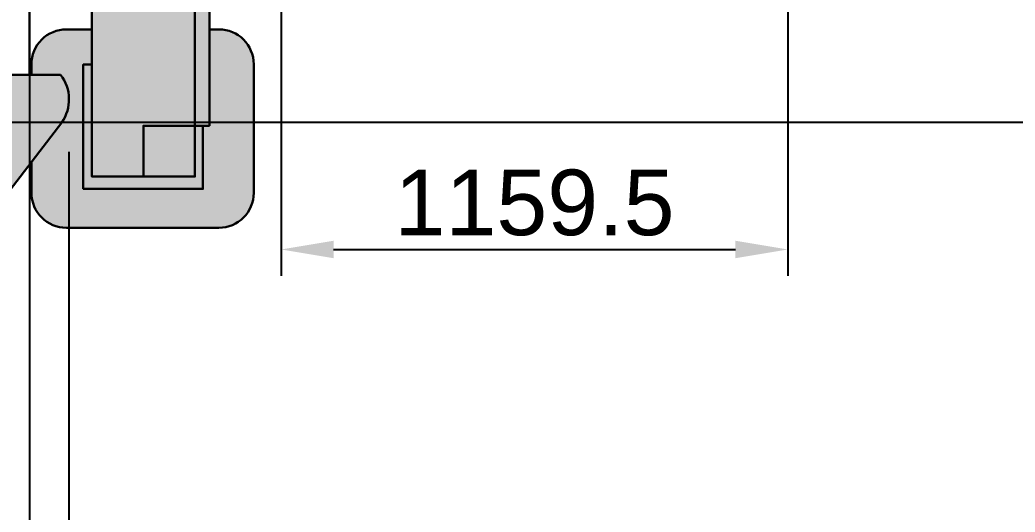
# Model space of a CAD drawing. Header units: millimetres. Extents: x 840 to 45745, y -146 to 13913.
# Drawn here: x 27893 to 30170, y 1805 to 2931 of the extents above; entities that cross this region are included whole.
import ezdxf

# ---------------------------------------------------------------- set-up
doc = ezdxf.new("R2010")
doc.units = ezdxf.units.MM
for name, color, linetype, lineweight in [('colour', 7, 'Continuous', 30), ('drawing', 7, 'Continuous', 30), ('extra adjustment', 7, 'Continuous', 30), ('New DIM', 7, 'Continuous', 30)]:
    doc.layers.add(name, color=color, linetype=linetype, lineweight=lineweight)
doc.styles.get("Standard").update_dxf_attribs({"font": 'arial.ttf'})
doc.dimstyles.new('000001211E731208', dxfattribs={"dimscale": 30, "dimtxt": 5, "dimasz": 4, "dimexe": 2, "dimexo": 4, "dimgap": 1, "dimtad": 1, "dimtih": 1, "dimtoh": 1, "dimdec": 1, "dimdsep": 46, "dimtxsty": 'Standard', "dimcen": 2, "dimclrd": 1, "dimclre": 134, "dimadec": 1, "dimazin": 2, "dimtfac": 1, "dimtdec": 1, "dimtofl": 0, "dimtmove": 0, "dimatfit": 3, "dimfxl": 1, "dimtolj": 1, "dimtzin": 0, "dimarcsym": 0})

# ---------------------------------------------------------------- blocks, each defined once
blk = doc.blocks.new('*D11')
at = {"layer": 'Defpoints', "color": 0, "transparency": 16777216}
for p in [(26999.39984959805, 4639.075176345827), (26999.39984959805, 2696.679822853381), (32033.19230820957, 2696.679822853382)]:
    blk.add_point(p, dxfattribs=at)
at = {"layer": 'New DIM', "color": 134, "linetype": 'ByBlock', "lineweight": -2, "transparency": 16777216}
for p, q in [((27119.39984959805, 4639.075176345827), (32093.19230820957, 4639.075176345827)), ((27119.39984959805, 2696.679822853381), (32093.19230820957, 2696.679822853382))]:
    blk.add_line(p, q, dxfattribs=at)
at = {"layer": 'New DIM', "color": 1, "linetype": 'ByBlock', "lineweight": -2, "transparency": 16777216}
for p, q in [((32033.19230820957, 4519.075176345827), (32033.19230820957, 3774.463447757858)), ((32033.19230820957, 2816.679822853382), (32033.19230820957, 3561.291551441351))]:
    blk.add_line(p, q, dxfattribs=at)
at = {"layer": 'New DIM', "color": 1, "transparency": 16777216}
for points in [[(32013.19230820957, 4519.075176345827), (32053.19230820957, 4519.075176345827), (32033.19230820957, 4639.075176345827)], [(32013.19230820957, 2816.679822853382), (32053.19230820957, 2816.679822853382), (32033.19230820957, 2696.679822853382)]]:
    blk.add_solid(points, dxfattribs=at)
at = {"layer": 'New DIM', "color": 0, "transparency": 16777216, "insert": (32033.19230820957, 3667.877499599595), "char_height": 150, "attachment_point": 5}
blk.add_mtext('\\A1;1942.4', dxfattribs=at)
blk = doc.blocks.new('*D33')
at = {"layer": 'Defpoints', "color": 0, "transparency": 16777216}
for p in [(28005.16240419852, 2748.549962521802), (26376.78749540181, 2696.679822853383), (28005.16240419852, 1570.63974944409)]:
    blk.add_point(p, dxfattribs=at)
at = {"layer": 'New DIM', "color": 134, "linetype": 'ByBlock', "lineweight": -2, "transparency": 16777216}
for p, q in [((28005.16240419852, 2628.549962521802), (28005.16240419852, 1510.63974944409)), ((26376.78749540181, 2576.679822853383), (26376.78749540181, 1510.63974944409))]:
    blk.add_line(p, q, dxfattribs=at)
at = {"layer": 'New DIM', "color": 1, "linetype": 'ByBlock', "lineweight": -2, "transparency": 16777216}
blk.add_line((26496.78749540181, 1570.63974944409), (27885.16240419852, 1570.63974944409), dxfattribs=at)
at = {"layer": 'New DIM', "color": 1, "transparency": 16777216}
for points in [[(26496.78749540181, 1590.63974944409), (26496.78749540181, 1550.63974944409), (26376.78749540181, 1570.63974944409)], [(27885.16240419852, 1590.63974944409), (27885.16240419852, 1550.63974944409), (28005.16240419852, 1570.63974944409)]]:
    blk.add_solid(points, dxfattribs=at)
at = {"layer": 'New DIM', "color": 0, "transparency": 16777216, "insert": (27190.97494980016, 1677.225697602344), "char_height": 150, "attachment_point": 5}
blk.add_mtext('\\A1;1628.4', dxfattribs=at)
blk = doc.blocks.new('*D34')
at = {"layer": 'Defpoints', "color": 0, "transparency": 16777216}
for p in [(25841.80027866938, 3367.877499599984), (27914.70780350171, 3367.877499600004), (27914.70780350171, 1200.821536213996)]:
    blk.add_point(p, dxfattribs=at)
at = {"layer": 'New DIM', "color": 134, "linetype": 'ByBlock', "lineweight": -2, "transparency": 16777216}
for p, q in [((25841.80027866938, 3247.877499599984), (25841.80027866938, 1140.821536213996)), ((27914.70780350171, 3247.877499600004), (27914.70780350171, 1140.821536213996))]:
    blk.add_line(p, q, dxfattribs=at)
at = {"layer": 'New DIM', "color": 1, "linetype": 'ByBlock', "lineweight": -2, "transparency": 16777216}
blk.add_line((25961.80027866938, 1200.821536213996), (27794.70780350171, 1200.821536213996), dxfattribs=at)
at = {"layer": 'New DIM', "color": 1, "transparency": 16777216}
for points in [[(25961.80027866938, 1220.821536213996), (25961.80027866938, 1180.821536213996), (25841.80027866938, 1200.821536213996)], [(27794.70780350171, 1220.821536213996), (27794.70780350171, 1180.821536213996), (27914.70780350171, 1200.821536213996)]]:
    blk.add_solid(points, dxfattribs=at)
at = {"layer": 'New DIM', "color": 0, "transparency": 16777216, "insert": (26878.25404108554, 1307.40748437225), "char_height": 150, "attachment_point": 5}
blk.add_mtext('\\A1;2072.9', dxfattribs=at)
blk = doc.blocks.new('*D50')
at = {"layer": 'Defpoints', "color": 0, "transparency": 16777216}
for p in [(29650.08377129588, 3547.126745338839), (28490.62620419121, 3463.514661941729), (29650.08377129588, 2405.479882293512)]:
    blk.add_point(p, dxfattribs=at)
at = {"layer": 'New DIM', "color": 134, "linetype": 'ByBlock', "lineweight": -2, "transparency": 16777216}
for p, q in [((29650.08377129588, 3427.126745338839), (29650.08377129588, 2345.479882293512)), ((28490.62620419121, 3343.514661941729), (28490.62620419121, 2345.479882293512))]:
    blk.add_line(p, q, dxfattribs=at)
at = {"layer": 'New DIM', "color": 1, "linetype": 'ByBlock', "lineweight": -2, "transparency": 16777216}
blk.add_line((28610.62620419121, 2405.479882293512), (29530.08377129588, 2405.479882293512), dxfattribs=at)
at = {"layer": 'New DIM', "color": 1, "transparency": 16777216}
for points in [[(28610.62620419121, 2425.479882293512), (28610.62620419121, 2385.479882293512), (28490.62620419121, 2405.479882293512)], [(29530.08377129588, 2425.479882293512), (29530.08377129588, 2385.479882293512), (29650.08377129588, 2405.479882293512)]]:
    blk.add_solid(points, dxfattribs=at)
at = {"layer": 'New DIM', "color": 0, "transparency": 16777216, "insert": (29070.35498774354, 2512.065830451766), "char_height": 150, "attachment_point": 5}
blk.add_mtext('\\A1;1159.5', dxfattribs=at)

msp = doc.modelspace()

# ---------------------------------------------------------------- hatches: boundary and pattern name
at = {"layer": 'colour', "true_color": 0x1a3a42}
h = msp.add_hatch(color=159, dxfattribs=at)
h.dxf.hatch_style = 1
h.paths.add_polyline_path([(28293.22713480436, 4530.805043676051), (28293.22713480436, 4647.17982215948), (28175.35158153286, 4647.17982215948), (28175.35158153286, 4763.55460064291), (28057.47602826136, 4763.55460064291), (28057.47602826135, 4530.80504367605), (28057.47602826231, 2804.949955523978), (28057.47602826135, 2572.200398557118), (28175.35158153286, 2572.200398557118), (28175.35158153286, 2688.575177040548), (28293.22713480436, 2688.575177040548), (28293.22713480436, 2804.949955523978)])
at = {"layer": 'colour', "true_color": 0x000000}
h = msp.add_hatch(color=18, dxfattribs=at)
h.dxf.hatch_style = 1
h.paths.add_polyline_path([(28427.86991157704, 2829.061532481803, 0.4142135623730947), (28347.86991157704, 2909.061532481803), (28326.32664350583, 2909.061532481803), (28326.32664350583, 2688.575177040548), (28311.55727406814, 2688.575177040548), (28311.55727406814, 2544.553110128221), (28037.85757422367, 2544.553110128221), (28037.85757422367, 2828.454558281661), (28057.4760282623, 2828.454558281661), (28057.47602826225, 2909.061532481803), (27999.20127932432, 2909.061532481803, 0.4142135623730951), (27919.20127932432, 2829.061532481803), (27919.20127932432, 2804.949955523939), (27986.03542397709, 2804.949955523938, -0.325787444508699), (27988.66005693293, 2695.750570344906), (27919.20127932432, 2605.762940291019), (27919.20127932432, 2535.099604280531, 0.4142135623730951), (27999.20127932432, 2455.099604280531), (28347.86991157704, 2455.099604280531, 0.4142135623730951), (28427.86991157704, 2535.099604280531)])
at = {"layer": 'colour'}
h = msp.add_hatch(color=256, dxfattribs=at)
h.dxf.hatch_style = 1
h.set_gradient(color1=(242, 103, 34), color2=(255, 255, 0))
h.paths.add_polyline_path([(27986.03542397709, 2804.949955523938), (27807.35177737964, 2804.949955523939), (27304.01133370785, 2804.949955523939), (26999.39984959803, 2696.67982285338), (26441.86353365566, 2696.67982285338), (26376.78749540181, 2696.679822853384), (26376.78749540181, 2687.156763360517), (26376.78749540181, 2605.102615504299, 0.214208905539028), (26428.97102511721, 2538.618610417141), (26507.7409051988, 2505.750570344939), (27842.00470288337, 2505.750570344939), (27988.66005693292, 2695.750570344889, 0.3257874445087626)])
at = {"layer": 'extra adjustment', "true_color": 0x636466}
h = msp.add_hatch(color=251, dxfattribs=at)
h.dxf.hatch_style = 1
h.paths.add_polyline_path([(28326.32664350583, 3401.762858049526), (28296.23600821647, 3386.879055466462), (28293.22713480436, 3384.660054956352), (28293.22713480436, 2804.949955523978), (28293.22713480436, 2688.575177040548), (28293.35658944573, 2688.575177040548), (28326.32664350583, 2688.575177040548)])
h = msp.add_hatch(color=251, dxfattribs=at)
h.dxf.hatch_style = 1
h.paths.add_polyline_path([(28311.55727406814, 2688.575177040548), (28293.35658944573, 2688.575177040548), (28293.35658944573, 2572.200398557118), (28175.35158153286, 2572.200398557118), (28057.47602826135, 2572.200398557118), (28057.47602826231, 2804.949955523978), (28057.4760282623, 2828.454558281661), (28037.85757422367, 2828.454558281661), (28037.85757422367, 2544.553110128221), (28311.55727406814, 2544.553110128221)])
h = msp.add_hatch(color=251, dxfattribs=at)
h.dxf.hatch_style = 1
h.paths.add_polyline_path([(28293.22713480436, 2688.575177040548), (28175.35158153286, 2688.575177040548), (28175.35158153286, 2572.200398557118), (28293.22713480436, 2572.200398557118)], flags=17)

# ---------------------------------------------------------------- linework, layer by layer
at = {"layer": 'colour'}
msp.add_lwpolyline([(28293.22713480436, 4530.805043676051), (28293.22713480436, 4647.17982215948), (28175.35158153286, 4647.17982215948), (28175.35158153286, 4763.55460064291), (28057.47602826136, 4763.55460064291), (28057.47602826135, 4530.80504367605), (28057.47602826231, 2804.949955523978), (28057.47602826135, 2572.200398557118), (28175.35158153286, 2572.200398557118), (28175.35158153286, 2688.575177040548), (28293.22713480436, 2688.575177040548), (28293.22713480436, 2804.949955523978)], close=True, dxfattribs=at)
msp.add_lwpolyline([(27986.03542397709, 2804.949955523938), (27807.35177737964, 2804.949955523939), (27304.01133370785, 2804.949955523939), (26999.39984959803, 2696.67982285338), (26441.86353365566, 2696.67982285338), (26376.78749540181, 2696.679822853384), (26376.78749540181, 2687.156763360517), (26376.78749540181, 2605.102615504299, 0.214208905539028), (26428.97102511721, 2538.618610417141), (26507.7409051988, 2505.750570344939), (27842.00470288337, 2505.750570344939), (27988.66005693292, 2695.750570344889, 0.3257874445087626)], format="xyb", close=True, dxfattribs=at)
at = {"layer": 'drawing'}
for p, q in [((28057.47602826135, 4530.80504367605), (28057.47602826231, 2804.949955523978)), ((28293.22713480436, 4530.805043676051), (28293.22713480436, 2804.949955523978)), ((27914.7078035017, 4317.354439506717), (27914.70780350171, 2837.156763360517)), ((28326.32664350583, 3401.762858049525), (28326.32664350583, 2688.575177040547)), ((27999.20127932432, 2909.061532481803), (28057.47602826225, 2909.061532481803)), ((28326.32664350583, 2909.061532481803), (28347.86991157704, 2909.061532481803)), ((27914.70780350171, 2837.156763360517), (27914.70780350171, 2804.949955523939)), ((27919.20127932432, 2829.0615324818), (27919.20127932432, 2804.949955523939)), ((28427.86991157704, 2829.061532481803), (28427.86991157704, 2535.099604280531)), ((27986.03542397709, 2804.949955523938), (27807.35177737964, 2804.949955523939)), ((28057.47602826136, 2804.949955523978), (28057.47602826135, 2572.200398557118)), ((28293.22713480436, 2804.949955523978), (28293.22713480436, 2572.200398557118)), ((27842.00470288337, 2505.750570344939), (27988.66005693296, 2695.750570344939)), ((28293.22713480436, 2688.575177040548), (28326.32664350584, 2688.575177040548)), ((27919.20127932432, 2605.76294029102), (27919.20127932432, 2535.099604280531)), ((28057.47602826135, 2572.200398557118), (28293.22713480436, 2572.200398557119)), ((28037.85757422367, 2544.553110128221), (28313.27164102014, 2544.553110128221)), ((27999.20127932432, 2455.099604280531), (28347.86991157704, 2455.099604280531))]:
    msp.add_line(p, q, dxfattribs=at)
msp.add_lwpolyline([(28057.4760282623, 2828.454558281661), (28037.85757422367, 2828.454558281661), (28037.85757422367, 2544.553110128221), (28311.55727406814, 2544.553110128221), (28311.55727406814, 2688.575177040548)], dxfattribs=at)
msp.add_lwpolyline([(28293.35658944573, 2688.575177040548), (28175.35158153286, 2688.575177040548), (28175.35158153286, 2572.200398557118), (28293.35658944573, 2572.200398557118)], close=True, dxfattribs=at)
for centre, radius, start, end in [((27999.20127932432, 2829.061532481803), 80, 90, 180.0000000000016), ((28347.86991157704, 2829.061532481803), 80, 0, 89.99999999999959), ((27912.44519160217, 2748.549962521802), 92.71721259634542, 325.2869341458752, 37.46677079573766), ((27999.20127932432, 2535.099604280531), 80, 180, 270), ((28347.86991157704, 2535.099604280531), 80, 270, 0)]:
    msp.add_arc(centre, radius, start, end, dxfattribs=at)

# ---------------------------------------------------------------- dimensions: what is measured, and where the dimension line sits
at = {"layer": 'New DIM'}
dim = msp.add_linear_dim(base=(32033.19230820957, 2696.679822853382), p1=(26999.39984959803, 4639.075176345825), p2=(26999.39984959803, 2696.67982285338), angle=90, dimstyle='000001211E731208', dxfattribs=at)
dim.commit()
dim.dimension.update_dxf_attribs({"geometry": '*D11', "text_midpoint": (32033.19230820957, 3667.877499599595)})
for base, p1, p2, picture, middle in [((29650.08377129588, 2405.479882293512), (28490.62620419121, 3463.514661941729), (29650.08377129588, 3547.126745338839), '*D50', (29070.35498774354, 2512.065830451766)), ((27914.70780350171, 1200.821536213996), (25841.80027866938, 3367.877499599984), (27914.70780350171, 3367.877499600004), '*D34', (26878.25404108554, 1307.40748437225)), ((28005.16240419852, 1570.63974944409), (26376.78749540181, 2696.679822853383), (28005.16240419852, 2748.549962521802), '*D33', (27190.97494980016, 1677.225697602344))]:
    dim = msp.add_linear_dim(base=base, p1=p1, p2=p2, dimstyle='000001211E731208', dxfattribs=at)
    dim.commit()
    dim.dimension.update_dxf_attribs({"geometry": picture, "text_midpoint": middle})

doc.saveas('drawing.dxf')
